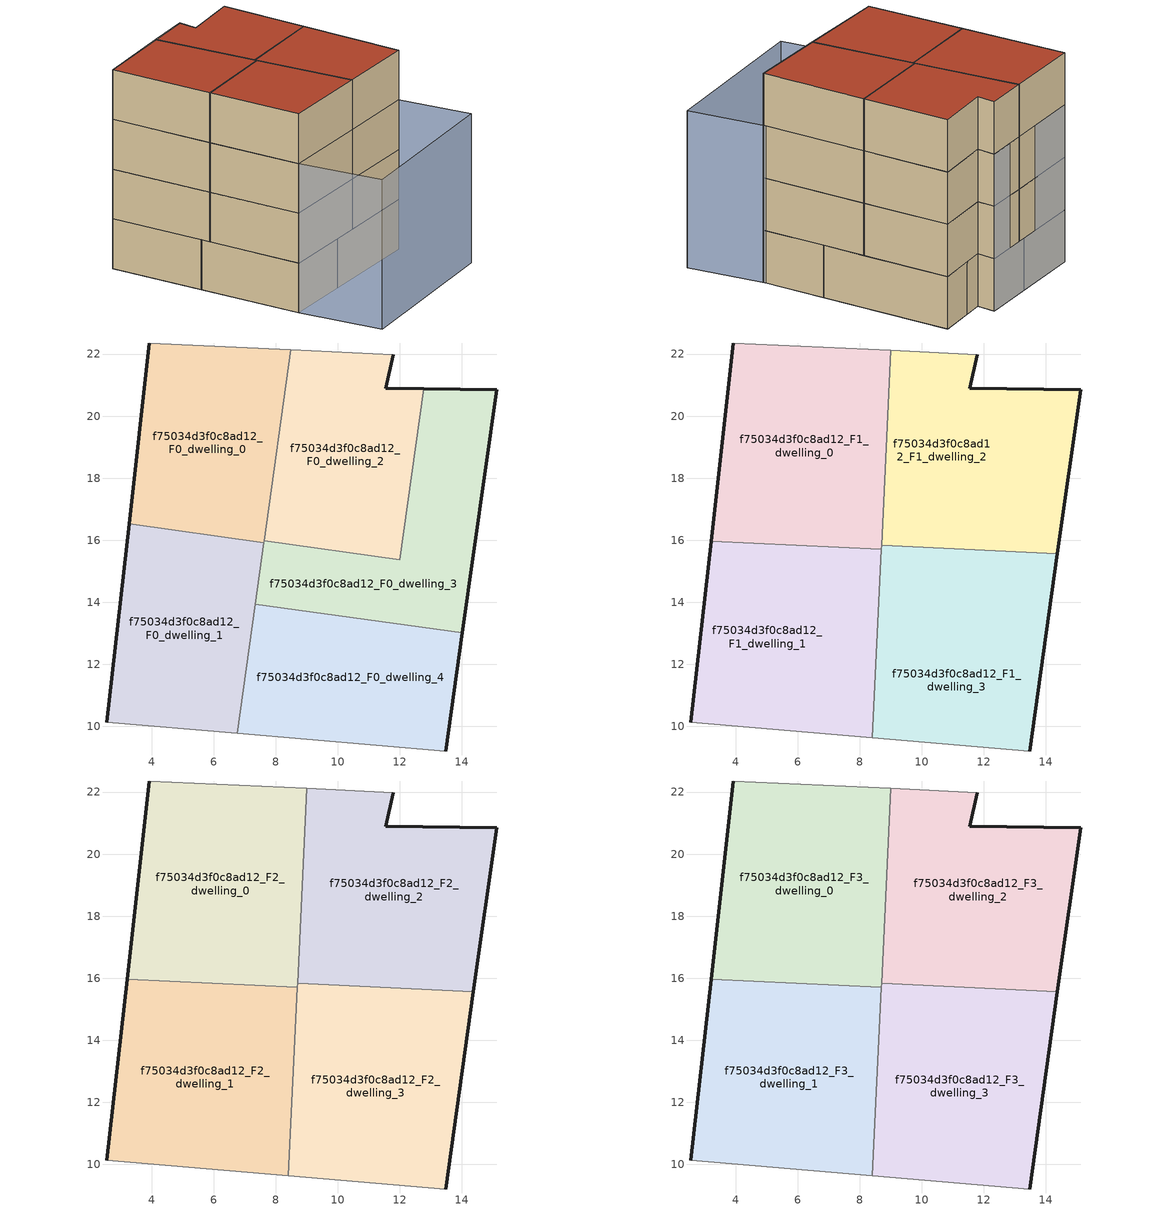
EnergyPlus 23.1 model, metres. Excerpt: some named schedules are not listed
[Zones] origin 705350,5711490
f75034d3f0c8ad12_F0_dwelling_0
 floor ground (EU_floor_Construction): 7.61,15.92 8.48,22.14 3.92,22.36 3.27,16.53 z0
 wall outside (EU_wall_Construction): 3.27,16.53 3.92,22.36 z0:3
 wall to f75034d3f0c8ad12_F0_dwelling_1 (EU_wall_Construction): 7.61,15.92 3.27,16.53 z0:3
 wall adiabatic (EU_wall_Construction): 3.92,22.36 8.48,22.14 z0:3
 wall to f75034d3f0c8ad12_F0_dwelling_2 (EU_wall_Construction): 8.48,22.14 7.62,15.98 z0:3
 wall to f75034d3f0c8ad12_F0_dwelling_3 (EU_wall_Construction): 7.62,15.98 7.61,15.92 z0:3
 ceiling adiabatic (EU_roof_Construction): 8.48,22.14 7.61,15.92 3.27,16.52 3.92,22.36 z3
f75034d3f0c8ad12_F0_dwelling_1
 floor ground (EU_floor_Construction): 6.75,9.77 7.61,15.92 3.27,16.53 2.56,10.13 z0
 wall outside (EU_wall_Construction): 2.56,10.13 3.27,16.53 z0:3
 wall adiabatic (EU_wall_Construction): 6.75,9.77 2.56,10.13 z0:3
 wall to f75034d3f0c8ad12_F0_dwelling_4 (EU_wall_Construction): 7.34,13.94 6.75,9.77 z0:3
 wall to f75034d3f0c8ad12_F0_dwelling_3 (EU_wall_Construction): 7.61,15.92 7.34,13.94 z0:3
f75034d3f0c8ad12_F0_dwelling_2
 floor ground (EU_floor_Construction): 12,15.36 12.77,20.88 11.55,20.89 11.78,21.99 8.48,22.14 7.62,15.97 z0
 wall outside (EU_wall_Construction): 11.78,21.99 11.55,20.89 12.77,20.88 z0:3
 wall to f75034d3f0c8ad12_F0_dwelling_3 (EU_wall_Construction): 12.77,20.88 12,15.36 7.62,15.97 z0:3
 wall adiabatic (EU_wall_Construction): 8.48,22.14 11.78,21.99 z0:3
 ceiling adiabatic (EU_roof_Construction): 9,22.12 8.7,15.83 7.62,15.97 8.48,22.14 z3
f75034d3f0c8ad12_F0_dwelling_3
 floor ground (EU_floor_Construction): 14.02,13.01 15.12,20.85 12.77,20.88 12,15.36 7.62,15.97 7.34,13.94 z0
 wall outside (EU_wall_Construction): 12.77,20.88 15.12,20.85 14.02,13.01 z0:3
 wall to f75034d3f0c8ad12_F0_dwelling_4 (EU_wall_Construction): 14.02,13.01 7.34,13.94 z0:3
 ceiling adiabatic (EU_roof_Construction): 8.7,15.82 8.6,13.77 7.34,13.94 7.62,15.97 z3
f75034d3f0c8ad12_F0_dwelling_4
 floor ground (EU_floor_Construction): 13.48,9.2 14.02,13.01 7.34,13.94 6.75,9.77 z0
 wall outside (EU_wall_Construction): 14.02,13.01 13.48,9.2 z0:3
 wall adiabatic (EU_wall_Construction): 13.48,9.2 6.75,9.77 z0:3
f75034d3f0c8ad12_F1_dwelling_0
 floor to f75034d3f0c8ad12_F0_dwelling_1 (EU_floor_Construction): 7.59,15.76 7.61,15.92 3.27,16.52 3.21,15.97 z3
 floor adiabatic (EU_floor_Construction): 8.69,15.71 9,22.12 3.92,22.36 3.27,16.52 7.61,15.92 7.59,15.76 z3
 wall outside (EU_wall_Construction): 3.21,15.97 3.92,22.36 z3:6
 wall to f75034d3f0c8ad12_F1_dwelling_1 (EU_wall_Construction): 8.69,15.71 3.21,15.97 z3:6
 wall adiabatic (EU_wall_Construction): 3.92,22.36 9,22.12 z3:6
 wall to f75034d3f0c8ad12_F1_dwelling_2 (EU_wall_Construction): 9,22.12 8.7,15.83 z3:6
 wall to f75034d3f0c8ad12_F1_dwelling_3 (EU_wall_Construction): 8.7,15.83 8.69,15.71 z3:6
f75034d3f0c8ad12_F1_dwelling_1
 floor to f75034d3f0c8ad12_F0_dwelling_1 (EU_floor_Construction): 6.75,9.77 7.59,15.76 3.21,15.97 2.56,10.13 z3
 floor to f75034d3f0c8ad12_F0_dwelling_4 (EU_floor_Construction): 8.4,9.63 8.6,13.77 7.34,13.94 6.75,9.77 z3
 floor adiabatic (EU_floor_Construction): 8.6,13.77 8.69,15.71 7.59,15.76 7.34,13.94 z3
 wall outside (EU_wall_Construction): 2.56,10.13 3.21,15.97 z3:6
 wall adiabatic (EU_wall_Construction): 8.4,9.63 2.56,10.13 z3:6
 wall to f75034d3f0c8ad12_F1_dwelling_3 (EU_wall_Construction): 8.69,15.71 8.4,9.63 z3:6
f75034d3f0c8ad12_F1_dwelling_2
 floor to f75034d3f0c8ad12_F0_dwelling_2 (EU_floor_Construction): 12.04,15.67 12.77,20.88 11.55,20.89 11.78,21.99 9,22.12 8.7,15.83 z3
 floor to f75034d3f0c8ad12_F0_dwelling_3 (EU_floor_Construction): 14.37,15.56 15.12,20.85 12.77,20.88 12.04,15.67 z3
 wall outside (EU_wall_Construction): 11.78,21.99 11.55,20.89 15.12,20.85 14.37,15.56 z3:6
 wall adiabatic (EU_wall_Construction): 9,22.12 11.78,21.99 z3:6
 wall to f75034d3f0c8ad12_F1_dwelling_3 (EU_wall_Construction): 14.37,15.56 8.7,15.83 z3:6
f75034d3f0c8ad12_F1_dwelling_3
 floor to f75034d3f0c8ad12_F0_dwelling_3 (EU_floor_Construction): 14.02,13.01 14.37,15.56 12.04,15.67 12,15.36 8.7,15.82 8.6,13.77 z3
 floor to f75034d3f0c8ad12_F0_dwelling_4 (EU_floor_Construction): 13.48,9.2 14.02,13.01 8.6,13.77 8.4,9.63 z3
 floor to f75034d3f0c8ad12_F0_dwelling_2 (EU_floor_Construction): 12,15.36 12.04,15.67 8.7,15.82 z3
 wall outside (EU_wall_Construction): 14.37,15.56 13.48,9.2 z3:6
 wall adiabatic (EU_wall_Construction): 13.48,9.2 8.4,9.63 z3:6
f75034d3f0c8ad12_F2_dwelling_0
 floor to f75034d3f0c8ad12_F1_dwelling_0 (EU_floor_Construction): 8.69,15.71 9,22.12 3.92,22.36 3.21,15.97 z6
 wall outside (EU_wall_Construction): 3.21,15.97 3.92,22.36 z6:9
 wall to f75034d3f0c8ad12_F2_dwelling_1 (EU_wall_Construction): 8.69,15.71 3.21,15.97 z6:9
 wall adiabatic (EU_wall_Construction): 3.92,22.36 9,22.12 z6:9
 wall to f75034d3f0c8ad12_F2_dwelling_2 (EU_wall_Construction): 9,22.12 8.7,15.83 z6:9
 wall to f75034d3f0c8ad12_F2_dwelling_3 (EU_wall_Construction): 8.7,15.83 8.69,15.71 z6:9
f75034d3f0c8ad12_F2_dwelling_1
 floor to f75034d3f0c8ad12_F1_dwelling_1 (EU_floor_Construction): 8.4,9.63 8.69,15.71 3.21,15.97 2.56,10.13 z6
 wall outside (EU_wall_Construction): 2.56,10.13 3.21,15.97 z6:9
 wall adiabatic (EU_wall_Construction): 8.4,9.63 2.56,10.13 z6:9
 wall to f75034d3f0c8ad12_F2_dwelling_3 (EU_wall_Construction): 8.69,15.71 8.4,9.63 z6:9
f75034d3f0c8ad12_F2_dwelling_2
 floor to f75034d3f0c8ad12_F1_dwelling_2 (EU_floor_Construction): 14.37,15.56 15.12,20.85 11.55,20.89 11.78,21.99 9,22.12 8.7,15.83 z6
 wall outside (EU_wall_Construction): 11.78,21.99 11.55,20.89 15.12,20.85 14.37,15.56 z6:9
 wall adiabatic (EU_wall_Construction): 9,22.12 11.78,21.99 z6:9
 wall to f75034d3f0c8ad12_F2_dwelling_3 (EU_wall_Construction): 14.37,15.56 8.7,15.83 z6:9
f75034d3f0c8ad12_F2_dwelling_3
 floor to f75034d3f0c8ad12_F1_dwelling_3 (EU_floor_Construction): 13.48,9.2 14.37,15.56 8.7,15.83 8.4,9.63 z6
 wall outside (EU_wall_Construction): 14.37,15.56 13.48,9.2 z6:9
 wall adiabatic (EU_wall_Construction): 13.48,9.2 8.4,9.63 z6:9
f75034d3f0c8ad12_F3_dwelling_0
 floor to f75034d3f0c8ad12_F2_dwelling_0 (EU_floor_Construction): 8.69,15.71 9,22.12 3.92,22.36 3.21,15.97 z9
 wall outside (EU_wall_Construction): 3.21,15.97 3.92,22.36 z9:12
 wall to f75034d3f0c8ad12_F3_dwelling_1 (EU_wall_Construction): 8.69,15.71 3.21,15.97 z9:12
 wall adiabatic (EU_wall_Construction): 3.92,22.36 9,22.12 z9:12
 wall to f75034d3f0c8ad12_F3_dwelling_2 (EU_wall_Construction): 9,22.12 8.7,15.83 z9:12
 wall to f75034d3f0c8ad12_F3_dwelling_3 (EU_wall_Construction): 8.7,15.83 8.69,15.71 z9:12
 roof outside (EU_roof_Construction): 9,22.12 8.69,15.71 3.21,15.97 3.92,22.36 z12
f75034d3f0c8ad12_F3_dwelling_1
 floor to f75034d3f0c8ad12_F2_dwelling_1 (EU_floor_Construction): 8.4,9.63 8.69,15.71 3.21,15.97 2.56,10.13 z9
 wall outside (EU_wall_Construction): 2.56,10.13 3.21,15.97 z9:12
 wall adiabatic (EU_wall_Construction): 8.4,9.63 2.56,10.13 z9:12
 wall to f75034d3f0c8ad12_F3_dwelling_3 (EU_wall_Construction): 8.69,15.71 8.4,9.63 z9:12
 roof outside (EU_roof_Construction): 8.69,15.71 8.4,9.63 2.56,10.13 3.21,15.97 z12
f75034d3f0c8ad12_F3_dwelling_2
 floor to f75034d3f0c8ad12_F2_dwelling_2 (EU_floor_Construction): 14.37,15.56 15.12,20.85 11.55,20.89 11.78,21.99 9,22.12 8.7,15.83 z9
 wall outside (EU_wall_Construction): 11.78,21.99 11.55,20.89 15.12,20.85 14.37,15.56 z9:12
 wall adiabatic (EU_wall_Construction): 9,22.12 11.78,21.99 z9:12
 wall to f75034d3f0c8ad12_F3_dwelling_3 (EU_wall_Construction): 14.37,15.56 8.7,15.83 z9:12
 roof outside (EU_roof_Construction): 15.12,20.85 14.37,15.56 8.7,15.83 9,22.12 11.78,21.99 11.55,20.89 z12
f75034d3f0c8ad12_F3_dwelling_3
 floor to f75034d3f0c8ad12_F2_dwelling_3 (EU_floor_Construction): 13.48,9.2 14.37,15.56 8.7,15.83 8.4,9.63 z9
 wall outside (EU_wall_Construction): 14.37,15.56 13.48,9.2 z9:12
 wall adiabatic (EU_wall_Construction): 13.48,9.2 8.4,9.63 z9:12
 roof outside (EU_roof_Construction): 14.37,15.56 13.48,9.2 8.4,9.63 8.7,15.83 z12
shading: 11.78,21.99 3.92,22.36 / 13.41,4.67 2.44,4.89 / 2.44,4.89 2.54,10.13 / 2.54,10.13 13.52,9.91 / 13.52,9.91 13.41,4.67 z0:9
[Building]
EU S2 Campaign: North Axis=0; Terrain=City; Solar Distribution=FullExterior
[Site:Location]
London: Latitude=51.5; Longitude=-0.5; Time Zone=0; Elevation=25
[SizingPeriod:WeatherFileDays]
AnnualSizingPeriod: Begin Month=1; Begin Day of Month=1; End Month=12; End Day of Month=31; Day of Week for Start Day=Monday; Use Weather File Daylight Saving Period=No; Use Weather File Rain and Snow Indicators=No
[MATERIAL]
EU_InternalMass_Material: Roughness=MediumRough; Thickness=0.1; Conductivity=1; Density=1800; Specific Heat=900; Thermal Absorptance=0.9; Solar Absorptance=0.7; Visible Absorptance=0.7
[MATERIAL:NOMASS] Roughness=MediumRough; Thermal Absorptance=0.9; Solar Absorptance=0.7; Visible Absorptance=0.7
Name | Thermal Resistance
EU_wall_NoMass | 1.04674
EU_roof_NoMass | 4.32442
EU_floor_NoMass | 2.04616
[CONSTRUCTION]
EU_wall_Construction: EU_wall_NoMass
EU_roof_Construction: EU_roof_NoMass
EU_floor_Construction: EU_floor_NoMass
EU_InternalMass_Construction: EU_InternalMass_Material
[ZONE] Type=1; Multiplier=1; Ceiling Height=autocalculate; Floor Area=autocalculate; Part of Total Floor Area=Yes
Name | Volume
f75034d3f0c8ad12_F0_dwelling_0 | 81.4585
f75034d3f0c8ad12_F1_dwelling_0; f75034d3f0c8ad12_F2_dwelling_0; f75034d3f0c8ad12_F3_dwelling_0 | 101.82
f75034d3f0c8ad12_F0_dwelling_1 | 81.4592
f75034d3f0c8ad12_F1_dwelling_1; f75034d3f0c8ad12_F2_dwelling_1; f75034d3f0c8ad12_F3_dwelling_1 | 101.826
f75034d3f0c8ad12_F0_dwelling_2 | 81.4636
f75034d3f0c8ad12_F1_dwelling_2; f75034d3f0c8ad12_F2_dwelling_2; f75034d3f0c8ad12_F3_dwelling_2 | 101.815
f75034d3f0c8ad12_F0_dwelling_3; f75034d3f0c8ad12_F0_dwelling_4 | 81.4548
f75034d3f0c8ad12_F1_dwelling_3; f75034d3f0c8ad12_F2_dwelling_3; f75034d3f0c8ad12_F3_dwelling_3 | 101.821
[INTERNALMASS] Construction=EU_InternalMass_Construction
Name | Zone or ZoneList | Surface Area
f75034d3f0c8ad12_F0_dwelling_0_EU_InternalMass | f75034d3f0c8ad12_F0_dwelling_0 | 27.154
f75034d3f0c8ad12_F0_dwelling_1_EU_InternalMass | f75034d3f0c8ad12_F0_dwelling_1 | 27.1527
f75034d3f0c8ad12_F0_dwelling_2_EU_InternalMass | f75034d3f0c8ad12_F0_dwelling_2 | 27.1539
f75034d3f0c8ad12_F0_dwelling_3_EU_InternalMass | f75034d3f0c8ad12_F0_dwelling_3 | 27.1516
f75034d3f0c8ad12_F0_dwelling_4_EU_InternalMass | f75034d3f0c8ad12_F0_dwelling_4 | 27.1517
f75034d3f0c8ad12_F1_dwelling_0_EU_InternalMass | f75034d3f0c8ad12_F1_dwelling_0 | 33.9399
f75034d3f0c8ad12_F1_dwelling_1_EU_InternalMass | f75034d3f0c8ad12_F1_dwelling_1 | 33.9424
f75034d3f0c8ad12_F1_dwelling_2_EU_InternalMass | f75034d3f0c8ad12_F1_dwelling_2 | 33.9379
f75034d3f0c8ad12_F1_dwelling_3_EU_InternalMass | f75034d3f0c8ad12_F1_dwelling_3 | 33.9405
f75034d3f0c8ad12_F2_dwelling_0_EU_InternalMass | f75034d3f0c8ad12_F2_dwelling_0 | 33.9399
f75034d3f0c8ad12_F2_dwelling_1_EU_InternalMass | f75034d3f0c8ad12_F2_dwelling_1 | 33.9424
f75034d3f0c8ad12_F2_dwelling_2_EU_InternalMass | f75034d3f0c8ad12_F2_dwelling_2 | 33.9379
f75034d3f0c8ad12_F2_dwelling_3_EU_InternalMass | f75034d3f0c8ad12_F2_dwelling_3 | 33.9405
f75034d3f0c8ad12_F3_dwelling_0_EU_InternalMass | f75034d3f0c8ad12_F3_dwelling_0 | 33.9399
f75034d3f0c8ad12_F3_dwelling_1_EU_InternalMass | f75034d3f0c8ad12_F3_dwelling_1 | 33.9424
f75034d3f0c8ad12_F3_dwelling_2_EU_InternalMass | f75034d3f0c8ad12_F3_dwelling_2 | 33.9379
f75034d3f0c8ad12_F3_dwelling_3_EU_InternalMass | f75034d3f0c8ad12_F3_dwelling_3 | 33.9405
[OTHEREQUIPMENT] Fuel Type=Electricity; Design Level Calculation Method=Watts/Area; Power per Zone Floor Area=1; Fraction Latent=0; Fraction Radiant=0; Fraction Lost=0; Carbon Dioxide Generation Rate=0; EndUse Subcategory=EU_Step8_InternalGains
Name | Zone or ZoneList or Space or SpaceList | Schedule
EU_Step8_InternalGain_f75034d3f0c8ad12_F0_dwelling_0_f000 | f75034d3f0c8ad12_F0_dwelling_0 | EU_Step8_GainSchedule_f75034d3f0c8ad12_F0_dwelling_0_f000
EU_Step8_InternalGain_f75034d3f0c8ad12_F0_dwelling_1_f000 | f75034d3f0c8ad12_F0_dwelling_1 | EU_Step8_GainSchedule_f75034d3f0c8ad12_F0_dwelling_1_f000
EU_Step8_InternalGain_f75034d3f0c8ad12_F0_dwelling_2_f000 | f75034d3f0c8ad12_F0_dwelling_2 | EU_Step8_GainSchedule_f75034d3f0c8ad12_F0_dwelling_2_f000
EU_Step8_InternalGain_f75034d3f0c8ad12_F0_dwelling_3_f000 | f75034d3f0c8ad12_F0_dwelling_3 | EU_Step8_GainSchedule_f75034d3f0c8ad12_F0_dwelling_3_f000
EU_Step8_InternalGain_f75034d3f0c8ad12_F0_dwelling_4_f000 | f75034d3f0c8ad12_F0_dwelling_4 | EU_Step8_GainSchedule_f75034d3f0c8ad12_F0_dwelling_4_f000
EU_Step8_InternalGain_f75034d3f0c8ad12_F1_dwelling_0_f000 | f75034d3f0c8ad12_F1_dwelling_0 | EU_Step8_GainSchedule_f75034d3f0c8ad12_F1_dwelling_0_f000
EU_Step8_InternalGain_f75034d3f0c8ad12_F1_dwelling_1_f000 | f75034d3f0c8ad12_F1_dwelling_1 | EU_Step8_GainSchedule_f75034d3f0c8ad12_F1_dwelling_1_f000
EU_Step8_InternalGain_f75034d3f0c8ad12_F1_dwelling_2_f000 | f75034d3f0c8ad12_F1_dwelling_2 | EU_Step8_GainSchedule_f75034d3f0c8ad12_F1_dwelling_2_f000
EU_Step8_InternalGain_f75034d3f0c8ad12_F1_dwelling_3_f000 | f75034d3f0c8ad12_F1_dwelling_3 | EU_Step8_GainSchedule_f75034d3f0c8ad12_F1_dwelling_3_f000
EU_Step8_InternalGain_f75034d3f0c8ad12_F2_dwelling_0_f000 | f75034d3f0c8ad12_F2_dwelling_0 | EU_Step8_GainSchedule_f75034d3f0c8ad12_F2_dwelling_0_f000
EU_Step8_InternalGain_f75034d3f0c8ad12_F2_dwelling_1_f000 | f75034d3f0c8ad12_F2_dwelling_1 | EU_Step8_GainSchedule_f75034d3f0c8ad12_F2_dwelling_1_f000
EU_Step8_InternalGain_f75034d3f0c8ad12_F2_dwelling_2_f000 | f75034d3f0c8ad12_F2_dwelling_2 | EU_Step8_GainSchedule_f75034d3f0c8ad12_F2_dwelling_2_f000
EU_Step8_InternalGain_f75034d3f0c8ad12_F2_dwelling_3_f000 | f75034d3f0c8ad12_F2_dwelling_3 | EU_Step8_GainSchedule_f75034d3f0c8ad12_F2_dwelling_3_f000
EU_Step8_InternalGain_f75034d3f0c8ad12_F3_dwelling_0_f000 | f75034d3f0c8ad12_F3_dwelling_0 | EU_Step8_GainSchedule_f75034d3f0c8ad12_F3_dwelling_0_f000
EU_Step8_InternalGain_f75034d3f0c8ad12_F3_dwelling_1_f000 | f75034d3f0c8ad12_F3_dwelling_1 | EU_Step8_GainSchedule_f75034d3f0c8ad12_F3_dwelling_1_f000
EU_Step8_InternalGain_f75034d3f0c8ad12_F3_dwelling_2_f000 | f75034d3f0c8ad12_F3_dwelling_2 | EU_Step8_GainSchedule_f75034d3f0c8ad12_F3_dwelling_2_f000
EU_Step8_InternalGain_f75034d3f0c8ad12_F3_dwelling_3_f000 | f75034d3f0c8ad12_F3_dwelling_3 | EU_Step8_GainSchedule_f75034d3f0c8ad12_F3_dwelling_3_f000
[ZONEVENTILATION:DESIGNFLOWRATE] Schedule=EU_AlwaysOn; Design Flow Rate Calculation Method=AirChanges/Hour; Air Changes per Hour=0.488719; Ventilation Type=Natural; Fan Pressure Rise=0; Fan Total Efficiency=1; Constant Term Coefficient=1; Temperature Term Coefficient=0; Velocity Term Coefficient=0; Velocity Squared Term Coefficient=0; Minimum Indoor Temperature=-100; Maximum Indoor Temperature=100; Delta Temperature=-100; Minimum Outdoor Temperature=-100; Maximum Outdoor Temperature=100; Maximum Wind Speed=40
Name | Zone or ZoneList or Space or SpaceList
EU_ConstantAir_f75034d3f0c8ad12_F0_dwelling_0 | f75034d3f0c8ad12_F0_dwelling_0
EU_ConstantAir_f75034d3f0c8ad12_F0_dwelling_1 | f75034d3f0c8ad12_F0_dwelling_1
EU_ConstantAir_f75034d3f0c8ad12_F0_dwelling_2 | f75034d3f0c8ad12_F0_dwelling_2
EU_ConstantAir_f75034d3f0c8ad12_F0_dwelling_3 | f75034d3f0c8ad12_F0_dwelling_3
EU_ConstantAir_f75034d3f0c8ad12_F0_dwelling_4 | f75034d3f0c8ad12_F0_dwelling_4
EU_ConstantAir_f75034d3f0c8ad12_F1_dwelling_0 | f75034d3f0c8ad12_F1_dwelling_0
EU_ConstantAir_f75034d3f0c8ad12_F1_dwelling_1 | f75034d3f0c8ad12_F1_dwelling_1
EU_ConstantAir_f75034d3f0c8ad12_F1_dwelling_2 | f75034d3f0c8ad12_F1_dwelling_2
EU_ConstantAir_f75034d3f0c8ad12_F1_dwelling_3 | f75034d3f0c8ad12_F1_dwelling_3
EU_ConstantAir_f75034d3f0c8ad12_F2_dwelling_0 | f75034d3f0c8ad12_F2_dwelling_0
EU_ConstantAir_f75034d3f0c8ad12_F2_dwelling_1 | f75034d3f0c8ad12_F2_dwelling_1
EU_ConstantAir_f75034d3f0c8ad12_F2_dwelling_2 | f75034d3f0c8ad12_F2_dwelling_2
EU_ConstantAir_f75034d3f0c8ad12_F2_dwelling_3 | f75034d3f0c8ad12_F2_dwelling_3
EU_ConstantAir_f75034d3f0c8ad12_F3_dwelling_0 | f75034d3f0c8ad12_F3_dwelling_0
EU_ConstantAir_f75034d3f0c8ad12_F3_dwelling_1 | f75034d3f0c8ad12_F3_dwelling_1
EU_ConstantAir_f75034d3f0c8ad12_F3_dwelling_2 | f75034d3f0c8ad12_F3_dwelling_2
EU_ConstantAir_f75034d3f0c8ad12_F3_dwelling_3 | f75034d3f0c8ad12_F3_dwelling_3
[HVACTEMPLATE:THERMOSTAT] Constant Heating Setpoint=20; Constant Cooling Setpoint=50
EU_HeatOnly_f75034d3f0c8ad12_F0_dwelling_0; EU_HeatOnly_f75034d3f0c8ad12_F0_dwelling_1; EU_HeatOnly_f75034d3f0c8ad12_F0_dwelling_2; EU_HeatOnly_f75034d3f0c8ad12_F0_dwelling_3; EU_HeatOnly_f75034d3f0c8ad12_F0_dwelling_4; EU_HeatOnly_f75034d3f0c8ad12_F1_dwelling_0; EU_HeatOnly_f75034d3f0c8ad12_F1_dwelling_1; EU_HeatOnly_f75034d3f0c8ad12_F1_dwelling_2; EU_HeatOnly_f75034d3f0c8ad12_F1_dwelling_3; EU_HeatOnly_f75034d3f0c8ad12_F2_dwelling_0; EU_HeatOnly_f75034d3f0c8ad12_F2_dwelling_1; EU_HeatOnly_f75034d3f0c8ad12_F2_dwelling_2; EU_HeatOnly_f75034d3f0c8ad12_F2_dwelling_3; EU_HeatOnly_f75034d3f0c8ad12_F3_dwelling_0; EU_HeatOnly_f75034d3f0c8ad12_F3_dwelling_1; EU_HeatOnly_f75034d3f0c8ad12_F3_dwelling_2; EU_HeatOnly_f75034d3f0c8ad12_F3_dwelling_3
